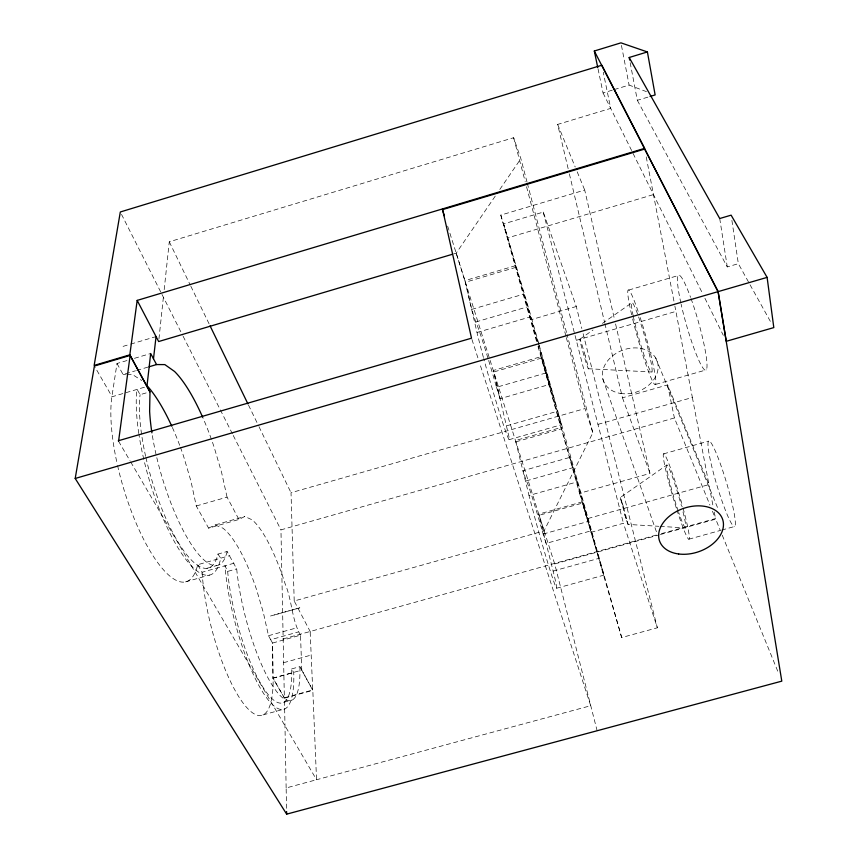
<?xml version="1.0" encoding="UTF-8"?>
<svg xmlns="http://www.w3.org/2000/svg" width="857" height="857" viewBox="0 0 857 857"><rect width="100%" height="100%" fill="white"/><g stroke="black" fill="none" stroke-linecap="round" stroke-linejoin="round"><path stroke-width="0.64" stroke-dasharray="4.29 3.21" d="M158.952 338.879L163.623 294.99M164.19 289.666L169.279 241.792L513.632 137.709L520.874 158.674L526.98 181.941M126.986 360.54L117.002 363.497L111.624 398.494A108.4 33.444 73.5 0 0 117.28 464.28M310.384 631.93L294.208 600.982L544.056 530.89L592.851 432.742L567.045 334.487M453.642 253.918L456.203 253.158L495.303 196.028M499.813 189.429L520.874 158.674M579.814 339.243L593.012 330.009M602.417 323.4L632.177 302.553M625.749 517.949L620.254 497.531L666.842 465.03M180.42 447.268A108.4 33.444 73.5 0 1 183.58 456.224L190.95 481.173L196.285 505.973L208.605 528.148L238.932 519.471L244.802 516.46L252.054 519.803A98.276 24.703 75.5 0 1 284.631 582.139L285.06 583.638C292.216 600.264 291.509 619.622 300.593 635.326M208.605 528.148L215.053 524.966L244.802 516.46M598.025 68.806L603.06 92.974L612.98 89.964M614.223 89.589L629.102 85.068L646.457 91.645M568.148 168.679L557.65 124.415L610.698 108.378L603.264 72.267M630.174 62.69L637.329 100.312L648.77 96.862M536.525 341.311L500.799 215.096L584.71 190.061L614.373 318.74M537.821 341.632L503.605 223.913L543.252 212.108L576.279 306.495L581.828 328.52M123.076 346.378L129.418 344.493M130.682 344.118L154.774 336.962M537.06 341.354L507.569 237.914L653.484 194.582M134.463 358.322L150.682 353.512M117.002 363.497L123.054 374.466L135.46 370.792M136.702 370.428L147.865 367.128M483.412 357.444A61.768 2.25 73.9 0 1 477.006 332.462L464.901 280.635L515.432 265.702M515.893 267.352L465.405 282.242L471.746 309.377L475.753 321.975A61.768 2.25 73.9 0 1 487.965 358.194M144.447 387.225L112.106 396.748L94.409 366.025M471.746 309.377L523.809 294.101M475.753 321.975L527.419 306.849M628.759 290.03L679.333 275.236M637.329 100.312L727.282 266.923L738.348 263.688L771.236 322.95M477.006 332.462L530.569 316.822M538.849 343.914L531.951 319.447L576.279 306.495M138.802 433.588A108.55 31.388 73.5 0 1 136.766 391.092L137.141 389.378L140.087 394.681L147.511 392.527M576.3 340.304L675.905 311.412M509.101 439.684L561.378 424.74L541.153 356.63L493.321 370.492L500.124 398.687L549.369 384.493L538.421 346.142M541.56 358.087L493.771 371.938L509.444 438.773A61.768 2.25 73.9 0 1 501.302 418.323A61.768 2.25 73.9 0 1 483.723 358.59M488.661 360.497A61.768 2.25 73.9 0 1 496.492 387.268L546.102 372.945M196.285 505.973L227.062 497.135L238.932 519.471M506.776 425.779L557.254 411.306M655.68 384.397L706.222 369.892M294.208 600.982L291.026 492.732L585.031 408.543L592.851 432.742M604.892 323.603L622.482 397.809L667.592 384.9L708.943 484.591L587.024 518.774L582.246 501.881L538.753 514.114L490.129 360.411M515.893 441.848L561.571 428.8L541.153 356.63M597.961 424.365L692.37 397.487L674.898 306.174M656.258 535.068L310.148 631.502L312.709 690.003L284.353 697.802L280.957 529.872L674.395 417.959L709.939 505.073M145.915 457.606A101.394 29.309 73.5 0 0 184.983 552.454A101.394 29.309 73.5 0 0 217.946 554.083L227.094 551.49L236.693 568.855A91.86 23.064 75.5 0 0 272.762 686.018A91.86 23.064 75.5 0 0 299.875 666.65L312.709 690.003M117.57 465.565A108.4 33.444 73.5 0 0 160.827 566.702A108.4 33.444 73.5 0 0 197.699 564.72L229.837 555.604M206.901 568.32L216.414 565.631M234.036 563.21L202.07 572.262L197.699 564.72M526.241 480.884L572.883 467.676L569.969 457.349L523.006 470.686L526.241 480.884A55.834 1.821 74.2 0 1 543.134 534.061L546.102 543.402L590.762 530.912L572.883 467.676M270.512 616.012L299.832 607.806L272.483 615.497M185.562 581.871L209.569 575.079M227.662 571.405A91.817 23.685 75.5 0 0 263.774 688.492A91.817 23.685 75.5 0 0 291.701 668.91L293.662 672.456L293.812 674.695A98.276 25.356 75.5 0 1 262.885 692.36A98.276 25.356 75.5 0 1 224.973 565.77L227.662 571.405L236.693 568.855M663.532 453.878L708.664 441.109M544.056 530.89L538.753 514.114L553.129 571.073A55.844 1.821 74.2 0 1 553.761 581.453A55.844 1.821 74.2 0 1 535.464 520.103L529.015 495.496L577.189 481.88L603.842 575.165L556.696 588.223M537.992 346.464L579.546 493.289L650.024 473.418L615.572 323.946M215.053 524.966L222.863 528.148A98.159 27.028 75.6 0 1 256.682 590.012L263.356 612.616L268.509 635.712L270.694 639.74L298.707 631.834M543.134 534.061L588.095 521.463M202.07 572.262A98.159 27.028 75.6 0 0 240.024 698.659A98.159 27.028 75.6 0 0 273.147 680.394L273.029 678.155L301.782 670.11L300.518 635.166L272.569 643.05L272.954 678.037L284.353 697.802M590.869 532.358L623.446 523.252L657.351 627.795L621.679 637.544L582.578 503.07L539.128 515.303L554.704 563.96L597.125 730.753M268.509 635.712L296.586 627.881M661.4 533.632L715.445 518.571L712.435 511.211M554.704 563.96L659.033 534.918M660.329 534.554L715.713 519.138L720.255 530.269M553.129 571.073L598.807 558.378L603.842 575.165M688.824 539.214L720.426 530.429M721.701 530.076L734.342 526.562A44.639 4.981 73.3 0 0 719.816 462.341A44.639 4.981 73.3 0 0 710.839 462.437A44.639 4.981 73.3 0 0 734.342 526.562M283.571 662.718L311.166 655.08M291.701 668.91L299.875 666.65L312.816 690.356L316.544 779.741L286.142 787.958L286.602 811.536M286.142 787.958L284.46 698.166L273.029 678.155L293.662 672.456M284.46 698.166L312.816 690.356M283.849 702.269L292.451 699.901M262.992 714.909L284.813 708.921M283.078 638.926L310.148 631.502M123.054 374.466L125.625 374.413M126.911 374.391L132.064 374.284L141.737 380.497M588.266 368.746L651.995 371.992M623.575 507.269L628.095 524.43L658.787 526.294M660.126 526.38L685.471 527.912A32.802 2.464 73.5 0 0 682.975 511.779M217.946 554.083L220.731 558.196A108.55 31.388 73.5 0 1 186.505 560.221A108.55 31.388 73.5 0 1 144.094 460.616M118.566 441.226L130.05 460.873M130.725 462.019L316.544 779.741L590.687 705.718L479.77 363.625M270.694 639.74L272.569 643.05L273.051 678.155M121.512 214.368L161.373 293.244M161.984 294.444L182.509 335.076M183.119 336.265L232.643 434.263M233.243 435.463L280.957 529.872M603.06 92.974L702.569 293.523M704.936 298.3L723.308 335.333M169.279 241.792L190.254 285.017M190.832 286.217L209.472 324.632M248.498 405.082L258.407 425.49M258.985 426.69L291.026 492.732M620.254 497.531L621.711 501.409M626.617 520.542L628.095 524.43M655.648 357.894L718.434 509.754M557.65 124.415L575.186 166.965M577.2 171.829L584.71 190.061M722.269 535.218L778.767 673.72M622.482 397.809L650.024 473.418M602.867 379.051L656.858 533.033M471.939 339.458L478.12 358.537M622.589 504.173L620.511 498.056M447.654 226.13L464.901 280.635M496.503 387.278L500.124 398.687M456.203 253.158L489.733 359.147M622.578 504.023L623.585 507.419M624.764 514.596L627.838 523.991M503.605 223.913L531.951 319.447M500.799 215.096L507.569 237.914M577.189 481.88L561.196 427.472L515.475 440.53L529.015 495.496M579.546 493.289L598.807 558.378M538.164 342.832L555.411 403.069M539.214 345.2L621.679 637.544M558.485 414.017L561.378 424.74M513.632 137.709L525.191 181.555M526.552 186.719L565.984 336.319M566.327 337.604L585.031 408.543M527.323 183.237L566.702 333.191M543.252 212.108L623.446 523.252M583.146 333.705L657.351 627.795M569.38 173.885L604.581 322.307M227.062 497.135L221.567 472.336L214.196 447.343A108.56 30.584 73.5 0 0 202.659 417.241M667.592 384.9L674.395 417.959M621.443 45.41L629.102 85.068M646.232 156.917L674.652 304.867M692.37 397.487L713.195 506.808M714.192 512.036L715.713 519.138M719.73 218.524L727.282 266.923M731.899 220.399L738.348 263.688M172.364 427.461A108.4 33.444 73.5 0 1 179.949 445.994M227.094 551.49A101.447 28.549 73.5 0 1 190.907 543.809A101.447 28.549 73.5 0 1 152.342 435.517M145.626 456.299A101.394 29.309 73.5 0 1 140.087 394.681M143.794 459.331A108.55 31.388 73.5 0 1 139.016 434.97M691.031 298.6A49.417 6.192 74.1 0 1 705.911 370.17A49.417 6.192 74.1 0 1 681.144 304.278M680.876 303.057A49.417 6.192 74.1 0 1 678.53 275.268A49.417 6.192 74.1 0 1 690.581 297.368M640.179 317.551A49.278 4.156 74.1 0 1 655.187 384.707A49.278 4.156 74.1 0 1 631.941 315.997M631.663 314.808A49.278 4.156 74.1 0 1 628.427 289.912A49.278 4.156 74.1 0 1 639.343 315.012M683.029 507.965A44.532 3.353 73.5 0 1 688.964 539.192A44.532 3.353 73.5 0 1 677.159 510.686M676.344 508.115A44.532 3.353 73.5 0 1 663.661 453.803A44.532 3.353 73.5 0 1 682.686 506.733M685.504 527.912A32.802 2.464 73.5 0 1 678.712 512.475M678.316 511.318A32.802 2.464 73.5 0 1 666.767 465.115A32.802 2.464 73.5 0 1 681.54 506.251M585.245 355.805L584.12 351.863A15.501 0.589 74 0 0 580.221 341.493A15.501 0.589 74 0 0 587.409 366.625A15.501 0.589 74 0 0 585.245 355.805M633.216 315.997A36.294 3.064 74.1 0 0 651.149 371.949A36.294 3.064 74.1 0 0 640.982 324.117A36.294 3.064 74.1 0 0 633.216 315.997M620.425 393.427A28.635 22.046 -20.7 0 0 657.769 363.261A28.635 22.046 -20.7 0 0 612.562 355.869A28.635 22.046 -20.7 0 0 620.425 393.427"/><path stroke-width="1.29" d="M442.469 208.99L471.521 338.194L118.287 440.766M149.846 391.831L146.933 386.486L150.682 353.512L156.552 364.557L164.844 364.6L174.539 371.456A108.56 30.584 73.5 0 1 202.659 417.241M153.489 358.794L156.049 336.587L137.184 300.4L644.646 148.368L601.818 65.228L120.312 211.979L94.152 365.414L129.814 354.841L137.184 300.4M118.566 441.226L130.146 355.43L94.409 366.025L75.202 478.463L286.656 814.15L781.798 681.144L718.102 291.659L594.319 51.002L620.95 42.85L647.399 51.945L655.134 94.934L650.045 96.477M629.681 60.086L629.188 57.494L647.399 51.945M452.357 254.293L158.663 341.536L156.049 336.587M149.107 366.764L156.552 364.557M75.202 478.463L767.111 277.389L773.807 327.599L726.275 341.3L718.102 291.659L644.721 149.054L442.426 209.644L444.429 215.985M767.111 277.389L731.117 215.161L719.73 218.524L629.188 57.494M130.146 355.43L149.986 391.81L149.621 411.317A101.447 28.549 73.5 0 0 151.914 432.828M129.814 354.841L146.933 386.486M210.061 325.831L247.919 403.883M594.319 51.002L597.758 67.542M286.602 811.536L286.656 814.15M146.59 385.125A108.357 33.444 73.5 0 1 171.807 426.25M678.648 553.976A33.337 22.935 -18.8 0 0 723.19 521.527A33.337 22.935 -18.8 0 0 671.331 514.703A33.337 22.935 -18.8 0 0 678.648 553.976"/></g></svg>
